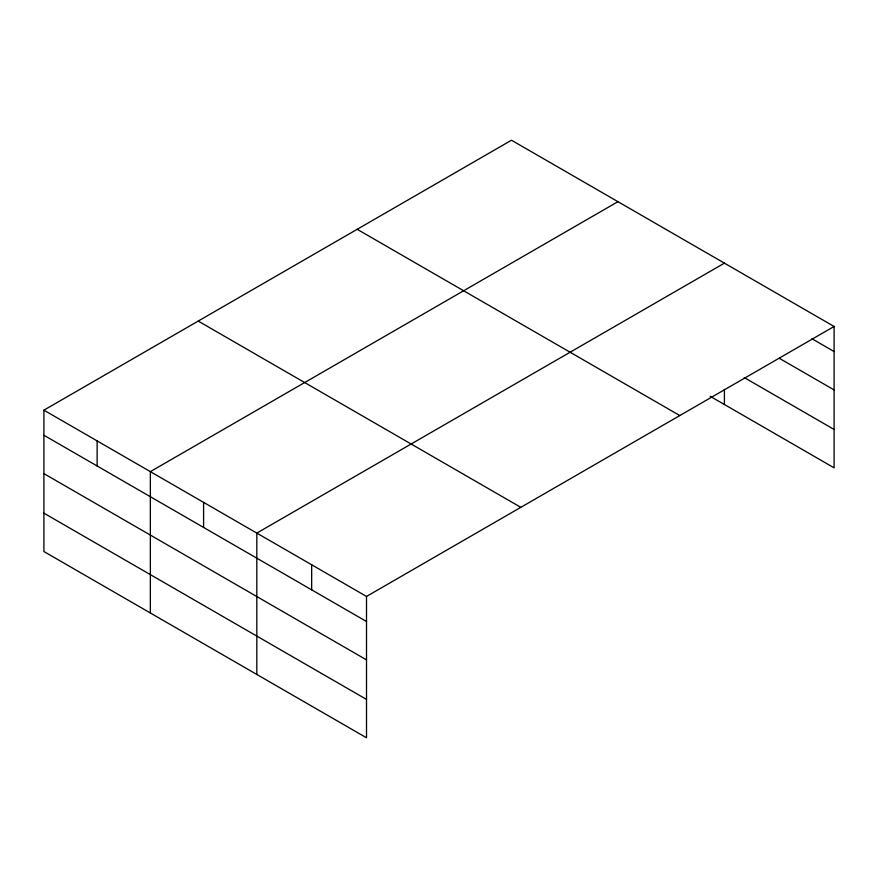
<?xml version="1.0" encoding="UTF-8"?>
<svg xmlns="http://www.w3.org/2000/svg" width="878" height="878" viewBox="0 0 878 878"><rect width="100%" height="100%" fill="white"/><g stroke="black" fill="none" stroke-linecap="round" stroke-linejoin="round"><path stroke-width="1.32" d="M43.9 410.169L366.51 596.436L366.51 737.783L43.9 551.527L43.9 410.169L511.49 140.217L834.1 326.473L834.1 467.831L710.214 396.307M617.947 201.677L150.357 471.64L150.357 612.998M724.416 263.148L256.826 533.1L256.826 674.458M366.51 596.436L834.1 326.473M811.93 338.743L834.1 351.551M779.258 358.257L834.1 389.92M744.248 377.584L834.1 429.452M357.181 229.301L679.791 415.557M198.208 321.085L520.819 507.341M43.9 435.247L366.51 621.503M43.9 473.615L366.51 659.883M43.9 513.158L366.51 699.415M724.416 389.426L724.416 404.506M311.668 564.763L311.668 589.84M203.597 502.37L203.597 527.448M97.129 440.899L97.129 465.977"/></g></svg>
